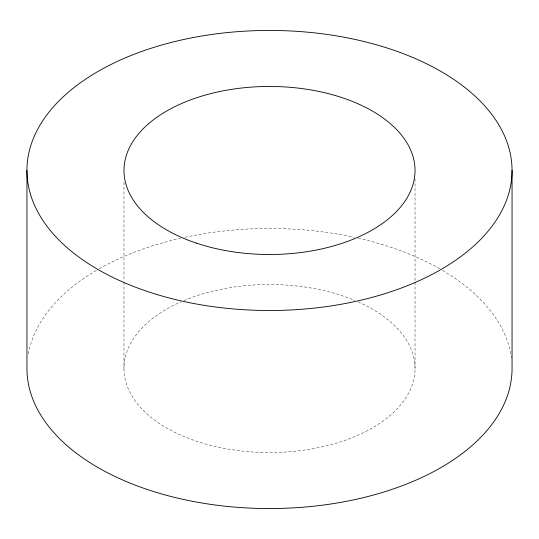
<?xml version="1.0" encoding="UTF-8"?>
<svg xmlns="http://www.w3.org/2000/svg" width="539" height="539" viewBox="0 0 539 539"><rect width="100%" height="100%" fill="white"/><g stroke="black" fill="none" stroke-linecap="round" stroke-linejoin="round"><path stroke-width="0.4" stroke-dasharray="2.69 2.02" d="M415.03 178.874L415.03 281.25M415.03 282.086L415.03 368.521M123.97 182.229L123.97 281.25M123.97 282.086L123.97 368.521M28.277 353.901A242.55 140.032 0 0 1 96.468 270.389M99.344 268.725A242.55 140.032 0 0 1 180.794 238.191M184.931 237.275A242.55 140.032 0 0 1 354.069 237.275M358.206 238.191A242.55 140.032 0 0 1 439.656 268.725M442.532 270.389A242.55 140.032 0 0 1 511.363 357.977M358.091 301.86A145.53 84.023 0 0 1 376.795 425.284A145.53 84.023 0 0 1 162.205 425.284A145.53 84.023 0 0 1 180.909 301.86M183.974 300.54A145.53 84.023 0 0 1 355.026 300.54"/><path stroke-width="0.81" d="M512.05 170.479A242.55 140.032 0 0 1 148.225 291.754A242.55 140.032 0 0 1 148.225 49.204A242.55 140.032 0 0 1 512.05 170.479L512.05 368.521A242.55 140.032 0 0 1 269.5 508.553A242.55 140.032 0 0 1 26.95 368.521L26.95 170.479M196.735 243.244A145.53 84.023 0 0 0 415.03 170.479A145.53 84.023 0 0 0 196.735 97.714A145.53 84.023 0 0 0 196.735 243.244"/></g></svg>
